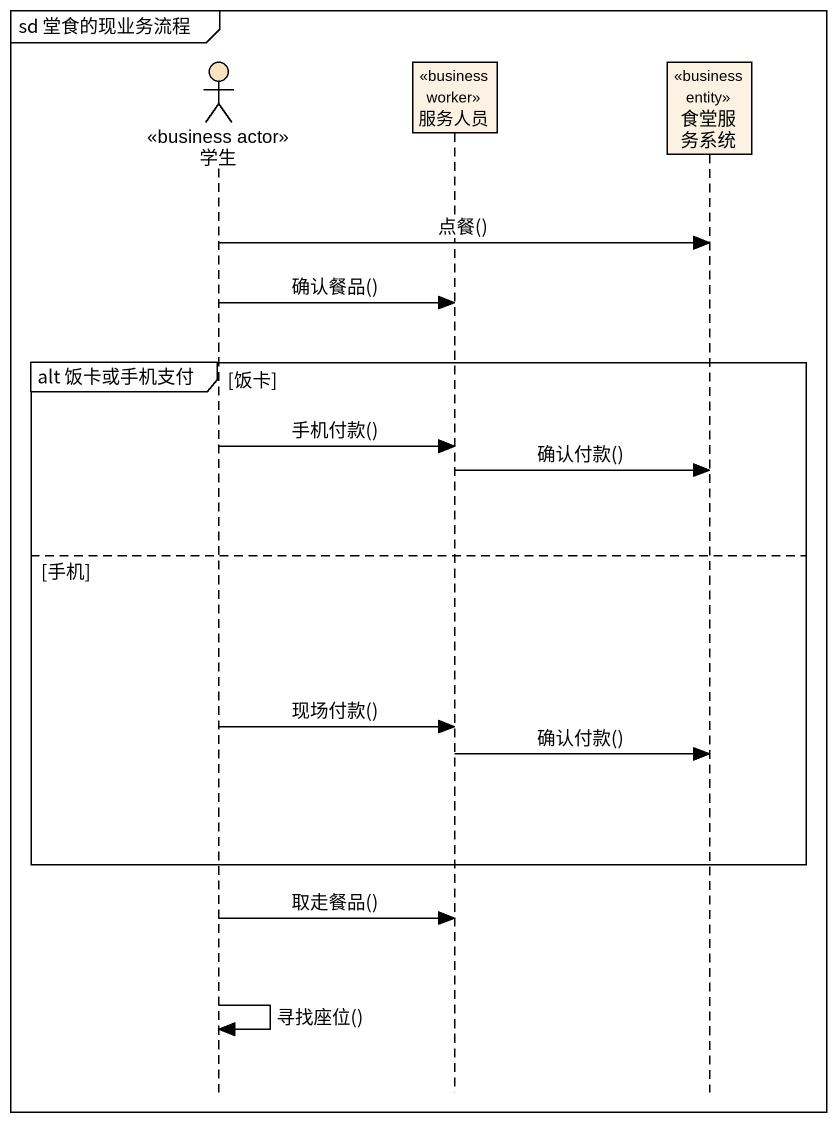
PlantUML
@startuml
mainframe sd 堂食的现业务流程
hide footbox
actor 学生 <<business actor>> #F8E2C1
participant 服务人员 <<business worker>>
participant 食堂服务系统 <<business entity>>

学生 -> 食堂服务系统 : 点餐()
学生 -> 服务人员 : 确认餐品()
group alt 饭卡或手机支付 [饭卡]
  学生 -> 服务人员 : 手机付款()
  服务人员 -> 食堂服务系统 : 确认付款()
else 手机
  学生 -> 服务人员 : 现场付款()
  服务人员 -> 食堂服务系统 : 确认付款()
end
学生 -> 服务人员 : 取走餐品()
学生 -> 学生 : 寻找座位()
@enduml
